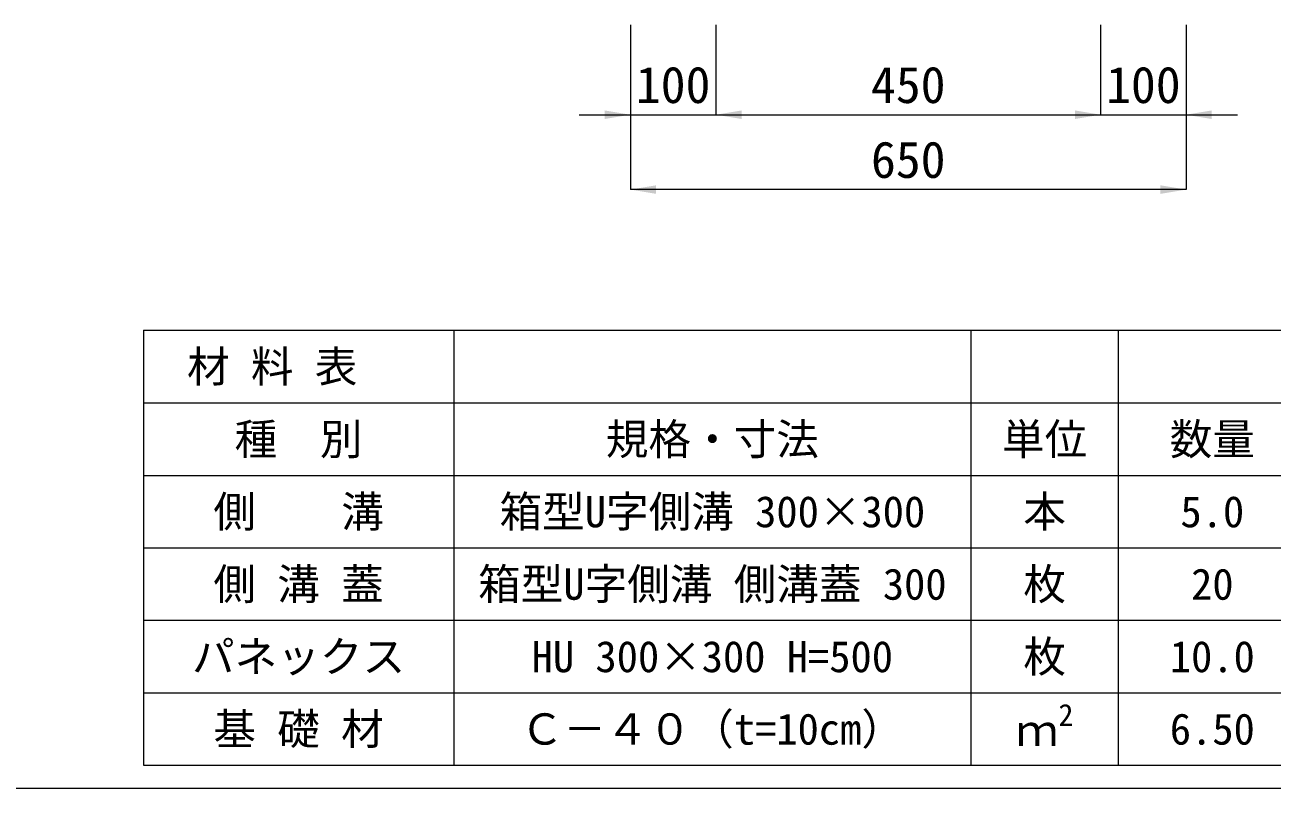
# Model space of a CAD drawing. Units: millimetres at full size. Extents: x 187207 to 255567, y 882048 to 905686.
# Drawn here: x 200726 to 202185, y 898748 to 899640 of the extents above; entities that cross this region are included whole.
import ezdxf
from ezdxf.enums import TextEntityAlignment as Align

# ---------------------------------------------------------------- set-up
doc = ezdxf.new("R2010")
doc.units = ezdxf.units.MM
doc.header["$LTSCALE"] = 20
for name, color, linetype, lineweight in [('Defpoints_3', 8, 'Continuous', 0), ('図枠', 5, 'Continuous', 13), ('寸法・材料表', 7, 'Continuous', 13), ('寸法線', 7, 'Continuous', 13)]:
    doc.layers.add(name, color=color, linetype=linetype, lineweight=lineweight)
doc.styles.add('ＭＳ ゴシック', font='')
doc.styles.get('ＭＳ ゴシック').set_extended_font_data('MS Gothic')

# ---------------------------------------------------------------- blocks, each defined once
blk = doc.blocks.new('filled_arrow')
at = {"color": 0, "linetype": 'Continuous', "lineweight": -2}
blk.add_solid([(7.5, 1.25), (0, 0), (7.5, -1.25)], dxfattribs=at)

msp = doc.modelspace()

# ---------------------------------------------------------------- linework, layer by layer
at = {"layer": 'Defpoints_3'}
for p, q in [((200864.72, 899283.67), (202830.03, 899283.67)), ((200864.72, 899283.67), (200864.72, 899198.49)), ((201227.72, 899283.67), (201227.72, 899198.49)), ((201832.72, 899283.67), (201832.72, 899198.49)), ((202005.03, 899283.67), (202005.03, 899198.49))]:
    msp.add_line(p, q, dxfattribs=at)
at = {"layer": '図枠'}
msp.add_line((194897.37, 898748.33), (214497.37, 898748.33), dxfattribs=at)
at = {"layer": '寸法・材料表'}
for p, q in [((200864.72, 899198.49), (202830.03, 899198.49)), ((200864.72, 899198.49), (200864.72, 898774.99)), ((201227.72, 899198.49), (201227.72, 898774.99)), ((201832.72, 899198.49), (201832.72, 898774.99)), ((202005.03, 899198.49), (202005.03, 898774.99)), ((200864.72, 899113.79), (202830.03, 899113.79)), ((200864.72, 899029.09), (202830.03, 899029.09)), ((200864.72, 898944.39), (202830.03, 898944.39)), ((200864.72, 898859.69), (202830.03, 898859.69)), ((200864.72, 898774.99), (202830.03, 898774.99))]:
    msp.add_line(p, q, dxfattribs=at)
at = {"layer": '寸法線'}
for p, q in [((201434.37, 899640.37), (201434.37, 899535.43)), ((201434.37, 899640.37), (201434.37, 899447.93)), ((201534.37, 899640.37), (201534.37, 899535.43)), ((201534.37, 899640.37), (201534.37, 899535.43)), ((201984.37, 899640.37), (201984.37, 899535.43)), ((201984.37, 899640.37), (201984.37, 899535.43)), ((202084.37, 899640.37), (202084.37, 899535.43)), ((202084.37, 899640.37), (202084.37, 899447.93)), ((201374.37, 899535.43), (201594.37, 899535.43)), ((201534.37, 899535.43), (201984.37, 899535.43)), ((201924.37, 899535.43), (202144.37, 899535.43)), ((202084.37, 899447.93), (201434.37, 899447.93))]:
    msp.add_line(p, q, dxfattribs=at)

# ---------------------------------------------------------------- block references
at = {"layer": '寸法線', "xscale": 4, "yscale": 4, "rotation": 180}
for p in [(201434.37, 899535.43), (201984.37, 899535.43), (201984.37, 899535.43), (202084.37, 899447.93)]:
    msp.add_blockref('filled_arrow', p, dxfattribs=at)
at = {"layer": '寸法線', "xscale": 4, "yscale": 4}
for p in [(201534.37, 899535.43), (201534.37, 899535.43), (202084.37, 899535.43), (201434.37, 899447.93)]:
    msp.add_blockref('filled_arrow', p, dxfattribs=at)

# ---------------------------------------------------------------- texts
at = {"layer": '寸法・材料表', "style": 'ＭＳ ゴシック'}
msp.add_text('\u3000材 料 表', height=36.55, dxfattribs=at).set_placement((200865.88, 899241.08), align=Align.MIDDLE_LEFT)
for s, p in [('種\u3000別', (201046.22, 899156.14)), ('規格・寸法', (201530.22, 899156.14)), ('単位', (201918.87, 899156.14)), ('数量', (202115.03, 899156.14)), ('側\u3000\u3000溝', (201046.22, 899071.44)), ('箱型U字側溝 300×300', (201530.22, 899071.44)), ('本', (201918.87, 899071.44)), ('5.0', (202115.03, 899071.44)), ('箱型U字側溝 側溝蓋 300', (201530.22, 898986.74)), ('側 溝 蓋', (201046.22, 898986.74)), ('枚', (201918.87, 898986.74)), ('20', (202115.03, 898986.74)), ('パネックス', (201046.22, 898902.04)), ('枚', (201918.87, 898902.04)), ('HU 300×300 H=500', (201530.22, 898902.04)), ('10.0', (202115.03, 898902.04)), ('基 礎 材', (201046.22, 898817.34)), ('Ｃ－４０（t=10cm）', (201530.22, 898817.34)), ('6.50', (202115.03, 898817.34))]:
    msp.add_text(s, height=36.55, dxfattribs=at).set_placement(p, align=Align.MIDDLE_CENTER)
for s, height, p in [('2', 25.59, (201935.08, 898813.36)), ('ｍ', 36.55, (201885.22, 898786.41))]:
    msp.add_text(s, height=height, dxfattribs=at).set_placement(p, align=Align.BOTTOM_LEFT)
at = {"layer": '寸法線', "style": 'ＭＳ ゴシック'}
for s, p in [('100', (201484.37, 899570.43)), ('450', (201759.37, 899570.43)), ('100', (202034.37, 899570.43)), ('650', (201759.37, 899482.93))]:
    msp.add_text(s, height=42.72, dxfattribs=at).set_placement(p, align=Align.MIDDLE_CENTER)

doc.saveas('drawing.dxf')
